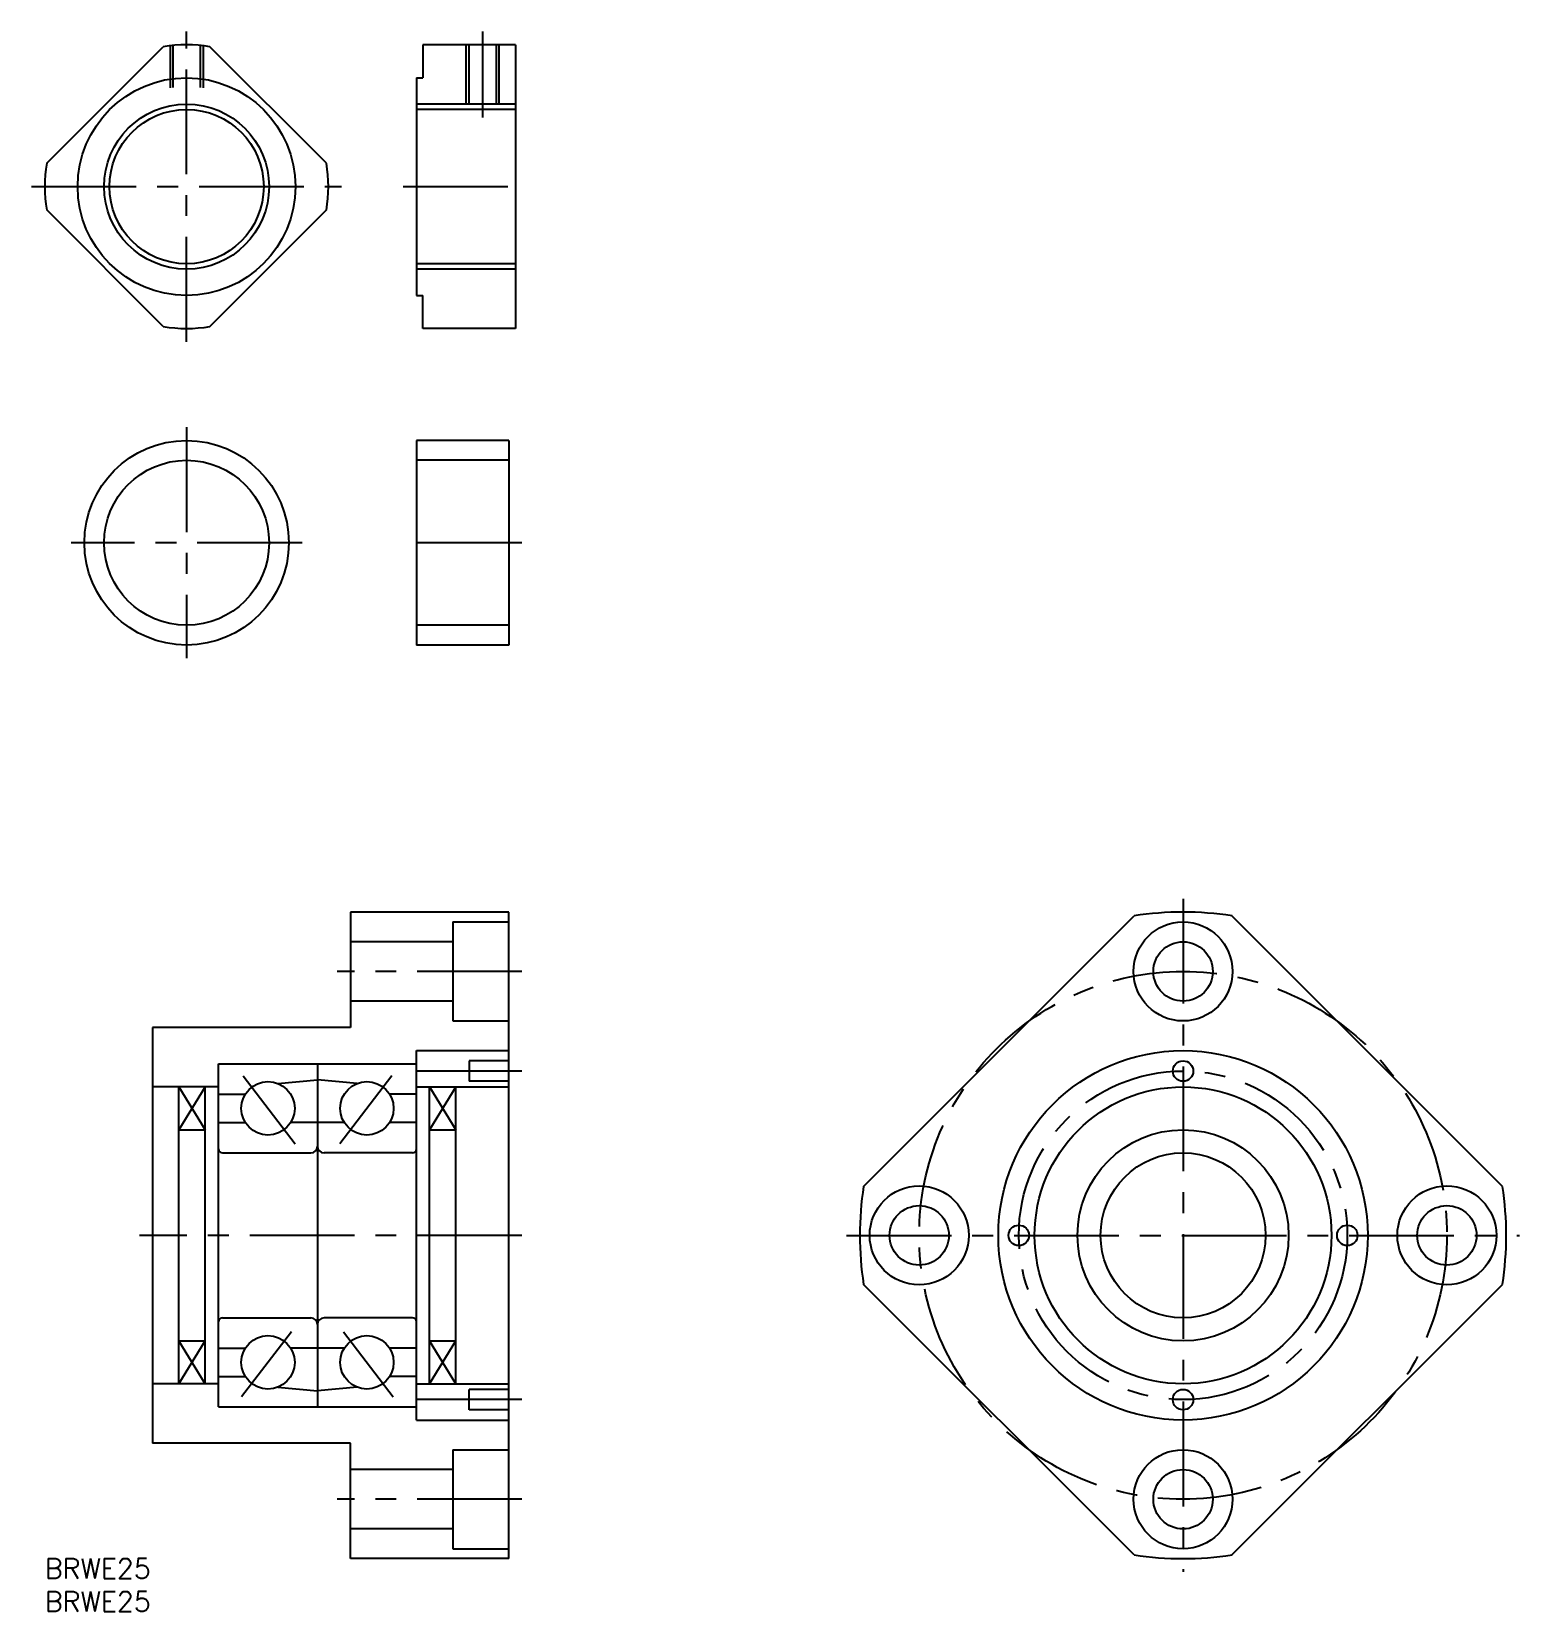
# Model space of a CAD drawing. Extents: x -2 to 224, y -8 to 231.
import ezdxf

# ---------------------------------------------------------------- set-up
doc = ezdxf.new("R2010")
doc.units = 0
doc.header["$LTSCALE"] = 0.5
doc.linetypes.add('CENTER', pattern=[50.8, 31.75, -6.35, 6.35, -6.35])
doc.linetypes.add('DASHED', pattern=[19.05, 12.7, -6.35])
for name, color, linetype in [('MSM_CENTER', 1, 'CENTER'), ('MSM_CONTINUOUS', 7, 'CONTINUOUS'), ('MSM_DASHED', 4, 'DASHED'), ('MSM_NARROW', 5, 'CONTINUOUS'), ('MSM_PART_NUMBER', 7, 'CONTINUOUS')]:
    doc.layers.add(name, color=color, linetype=linetype)
doc.styles.get("Standard").update_dxf_attribs({"font": 'txt.shx', "height": 3, "bigfont": 'bigfont.shx'})

# ---------------------------------------------------------------- blocks, each defined once
blk = doc.blocks.new('*U6')
at = {"layer": 'MSM_PART_NUMBER'}
blk.add_text('BRWE25', height=3, dxfattribs=at).set_placement((0, -3))
blk = doc.blocks.new('*U7')
at = {"layer": 'MSM_PART_NUMBER'}
blk.add_text('BRWE25', height=3, dxfattribs=at).set_placement((0, -8))

msp = doc.modelspace()

# ---------------------------------------------------------------- linework, layer by layer
at = {"layer": 'MSM_CENTER'}
for p, q in [((21.5, 184.46), (21.5, 231.46)), ((66.34, 231.46), (66.34, 218.46)), ((-2, 207.96), (45, 207.96)), ((54.34, 207.96), (73.34, 207.96)), ((21.5, 171.48), (21.5, 136.48)), ((39, 153.98), (4, 153.98)), ((72.34, 153.98), (54.34, 153.98)), ((172.57, 100), (172.57, -2)), ((72.34, 89), (44.34, 89)), ((30.08, 73.17), (37.96, 62.85)), ((52.6, 73.17), (44.72, 62.85)), ((72.34, 73.9), (54.34, 73.9)), ((72.34, 49), (14.34, 49)), ((121.57, 49), (223.57, 49)), ((37.38, 34.38), (29.84, 24.52)), ((45.3, 34.38), (52.83, 24.52)), ((72.34, 24.1), (54.34, 24.1)), ((72.34, 9), (44.34, 9))]:
    msp.add_line(p, q, dxfattribs=at)
for radius in [40, 24.9]:
    msp.add_circle((172.57, 49), radius, dxfattribs=at)
at = {"layer": 'MSM_CONTINUOUS'}
for p, q in [((0.29, 211.5), (17.96, 229.17)), ((42.71, 211.5), (25.04, 229.17)), ((57.34, 229.46), (57.34, 224.46)), ((71.34, 229.46), (57.34, 229.46)), ((64.27, 229.46), (64.27, 220.46)), ((68.41, 229.46), (68.41, 220.46)), ((71.34, 229.46), (71.34, 186.46)), ((56.34, 224.46), (56.34, 191.46)), ((56.34, 224.46), (57.34, 224.46)), ((71.34, 219.65), (56.34, 219.65)), ((17.96, 186.75), (0.29, 204.42)), ((25.04, 186.75), (42.71, 204.42)), ((71.34, 196.27), (56.34, 196.27)), ((56.34, 191.46), (57.34, 191.46)), ((57.34, 186.46), (57.34, 191.46)), ((71.34, 186.46), (57.34, 186.46)), ((56.34, 169.48), (56.34, 138.48)), ((70.34, 169.48), (56.34, 169.48)), ((70.34, 169.48), (70.34, 138.48)), ((70.34, 166.48), (56.34, 166.48)), ((70.34, 141.48), (56.34, 141.48)), ((70.34, 138.48), (56.34, 138.48)), ((70.34, 98), (46.34, 98)), ((46.34, 98), (46.34, 80.5)), ((61.84, 96.5), (70.34, 96.5)), ((61.84, 96.5), (61.84, 81.5)), ((70.34, 0), (70.34, 98)), ((124.13, 56.43), (165.14, 97.43)), ((221, 56.43), (179.99, 97.43)), ((61.84, 93.5), (46.34, 93.5)), ((61.84, 84.5), (46.34, 84.5)), ((61.84, 81.5), (70.34, 81.5)), ((46.34, 80.5), (16.34, 80.5)), ((16.34, 80.5), (16.34, 17.5)), ((56.34, 77), (70.34, 77)), ((56.34, 21), (56.34, 77)), ((26.34, 75), (56.34, 75)), ((26.34, 23), (26.34, 75)), ((41.34, 75), (41.34, 23)), ((64.34, 75.45), (64.34, 72.35)), ((70.34, 75.45), (64.34, 75.45)), ((35.31, 72.02), (41.34, 72.55)), ((47.37, 72.02), (41.34, 72.55)), ((70.34, 72.35), (64.34, 72.35)), ((26.34, 71.5), (16.34, 71.5)), ((20.34, 26.5), (20.34, 71.5)), ((24.34, 26.5), (24.34, 71.5)), ((26.34, 70.4), (30.41, 70.4)), ((30.4, 70.4), (30.41, 70.41)), ((52.26, 70.41), (52.28, 70.4)), ((56.34, 70.4), (52.27, 70.4)), ((56.34, 71.5), (70.34, 71.5)), ((58.34, 26.5), (58.34, 71.5)), ((62.34, 26.5), (62.34, 71.5)), ((20.34, 65), (24.34, 65)), ((26.34, 66.1), (30.41, 66.1)), ((45.41, 66.1), (37.27, 66.1)), ((56.34, 66.1), (52.27, 66.1)), ((58.34, 65), (62.34, 65)), ((26.94, 61.5), (40.34, 61.5)), ((55.74, 61.5), (42.34, 61.5)), ((165.14, 0.57), (124.13, 41.57)), ((179.99, 0.57), (221, 41.57)), ((26.94, 36.5), (40.34, 36.5)), ((55.74, 36.5), (42.34, 36.5)), ((20.34, 33), (24.34, 33)), ((26.34, 31.9), (30.41, 31.9)), ((45.41, 31.9), (37.27, 31.9)), ((56.34, 31.9), (52.27, 31.9)), ((58.34, 33), (62.34, 33)), ((26.34, 26.5), (16.34, 26.5)), ((26.34, 27.6), (30.41, 27.6)), ((56.34, 27.6), (52.27, 27.6)), ((56.34, 26.5), (70.34, 26.5)), ((35.31, 25.98), (41.34, 25.45)), ((47.37, 25.98), (41.34, 25.45)), ((64.34, 22.55), (64.34, 25.65)), ((70.34, 25.65), (64.34, 25.65)), ((26.34, 23), (56.34, 23)), ((70.34, 22.55), (64.34, 22.55)), ((56.34, 21), (70.34, 21)), ((46.34, 17.5), (16.34, 17.5)), ((46.34, 0), (46.34, 17.5)), ((61.84, 16.5), (61.84, 1.5)), ((61.84, 16.5), (70.34, 16.5)), ((61.84, 13.5), (46.34, 13.5)), ((61.84, 4.5), (46.34, 4.5)), ((70.34, 0), (46.34, 0)), ((61.84, 1.5), (70.34, 1.5))]:
    msp.add_line(p, q, dxfattribs=at)
for centre, radius in [((21.5, 207.96), 16.5), ((21.5, 207.96), 11.69), ((21.5, 153.98), 15.5), ((21.5, 153.98), 12.5), ((172.57, 89), 7.5), ((172.57, 89), 4.5), ((172.57, 49), 28), ((172.57, 73.9), 1.55), ((33.84, 68.25), 4.05), ((48.84, 68.25), 4.05), ((172.57, 49), 22.5), ((172.57, 49), 16), ((172.57, 49), 12.5), ((132.57, 49), 7.5), ((212.57, 49), 7.5), ((132.57, 49), 4.5), ((212.57, 49), 4.5), ((147.67, 49), 1.55), ((197.47, 49), 1.55), ((33.84, 29.75), 4.05), ((48.84, 29.75), 4.05), ((172.57, 24.1), 1.55), ((172.57, 9), 7.5), ((172.57, 9), 4.5)]:
    msp.add_circle(centre, radius, dxfattribs=at)
for centre, radius, start, end in [((21.5, 207.96), 21.5, 80.516, 99.484), ((21.5, 207.96), 21.5, 170.516, 189.484), ((21.5, 207.96), 21.5, 350.516, 9.484), ((21.5, 207.96), 21.5, 260.516, 279.484), ((172.57, 49), 49, 81.2812, 98.7188), ((40.34, 62.5), 1, 270, 0), ((42.34, 62.5), 1, 180, 270), ((26.94, 62.1), 0.6, 180, 270), ((55.74, 62.1), 0.6, 270, 0), ((172.57, 49), 49, 171.2812, 188.7188), ((172.57, 49), 49, 351.2812, 8.7188), ((26.94, 35.9), 0.6, 90, 180), ((40.34, 35.5), 1, 0, 90), ((42.34, 35.5), 1, 90, 180), ((55.74, 35.9), 0.6, 0, 90), ((172.57, 49), 49, 261.2812, 278.7188)]:
    msp.add_arc(centre, radius, start, end, dxfattribs=at)
at = {"layer": 'MSM_DASHED'}
for p, q in [((19, 229.31), (19, 220.21)), ((19.43, 229.36), (19.43, 220.29)), ((23.57, 229.36), (23.57, 220.29)), ((24, 229.31), (24, 220.21))]:
    msp.add_line(p, q, dxfattribs=at)
at = {"layer": 'MSM_NARROW'}
for p, q in [((63.84, 229.46), (63.84, 220.46)), ((68.84, 229.46), (68.84, 220.46)), ((71.34, 220.46), (56.34, 220.46)), ((71.34, 195.46), (56.34, 195.46)), ((24.34, 71.5), (20.34, 65)), ((20.34, 71.5), (24.34, 65)), ((62.34, 71.5), (58.34, 65)), ((58.34, 71.5), (62.34, 65)), ((24.34, 26.5), (20.34, 33)), ((20.34, 26.5), (24.34, 33)), ((62.34, 26.5), (58.34, 33)), ((58.34, 26.5), (62.34, 33))]:
    msp.add_line(p, q, dxfattribs=at)
msp.add_circle((21.5, 207.96), 12.5, dxfattribs=at)

# ---------------------------------------------------------------- block references
at = {"layer": 'MSM_CONTINUOUS'}
for name in ['*U6', '*U7']:
    msp.add_blockref(name, (0, 0), dxfattribs=at)

doc.saveas('drawing.dxf')
